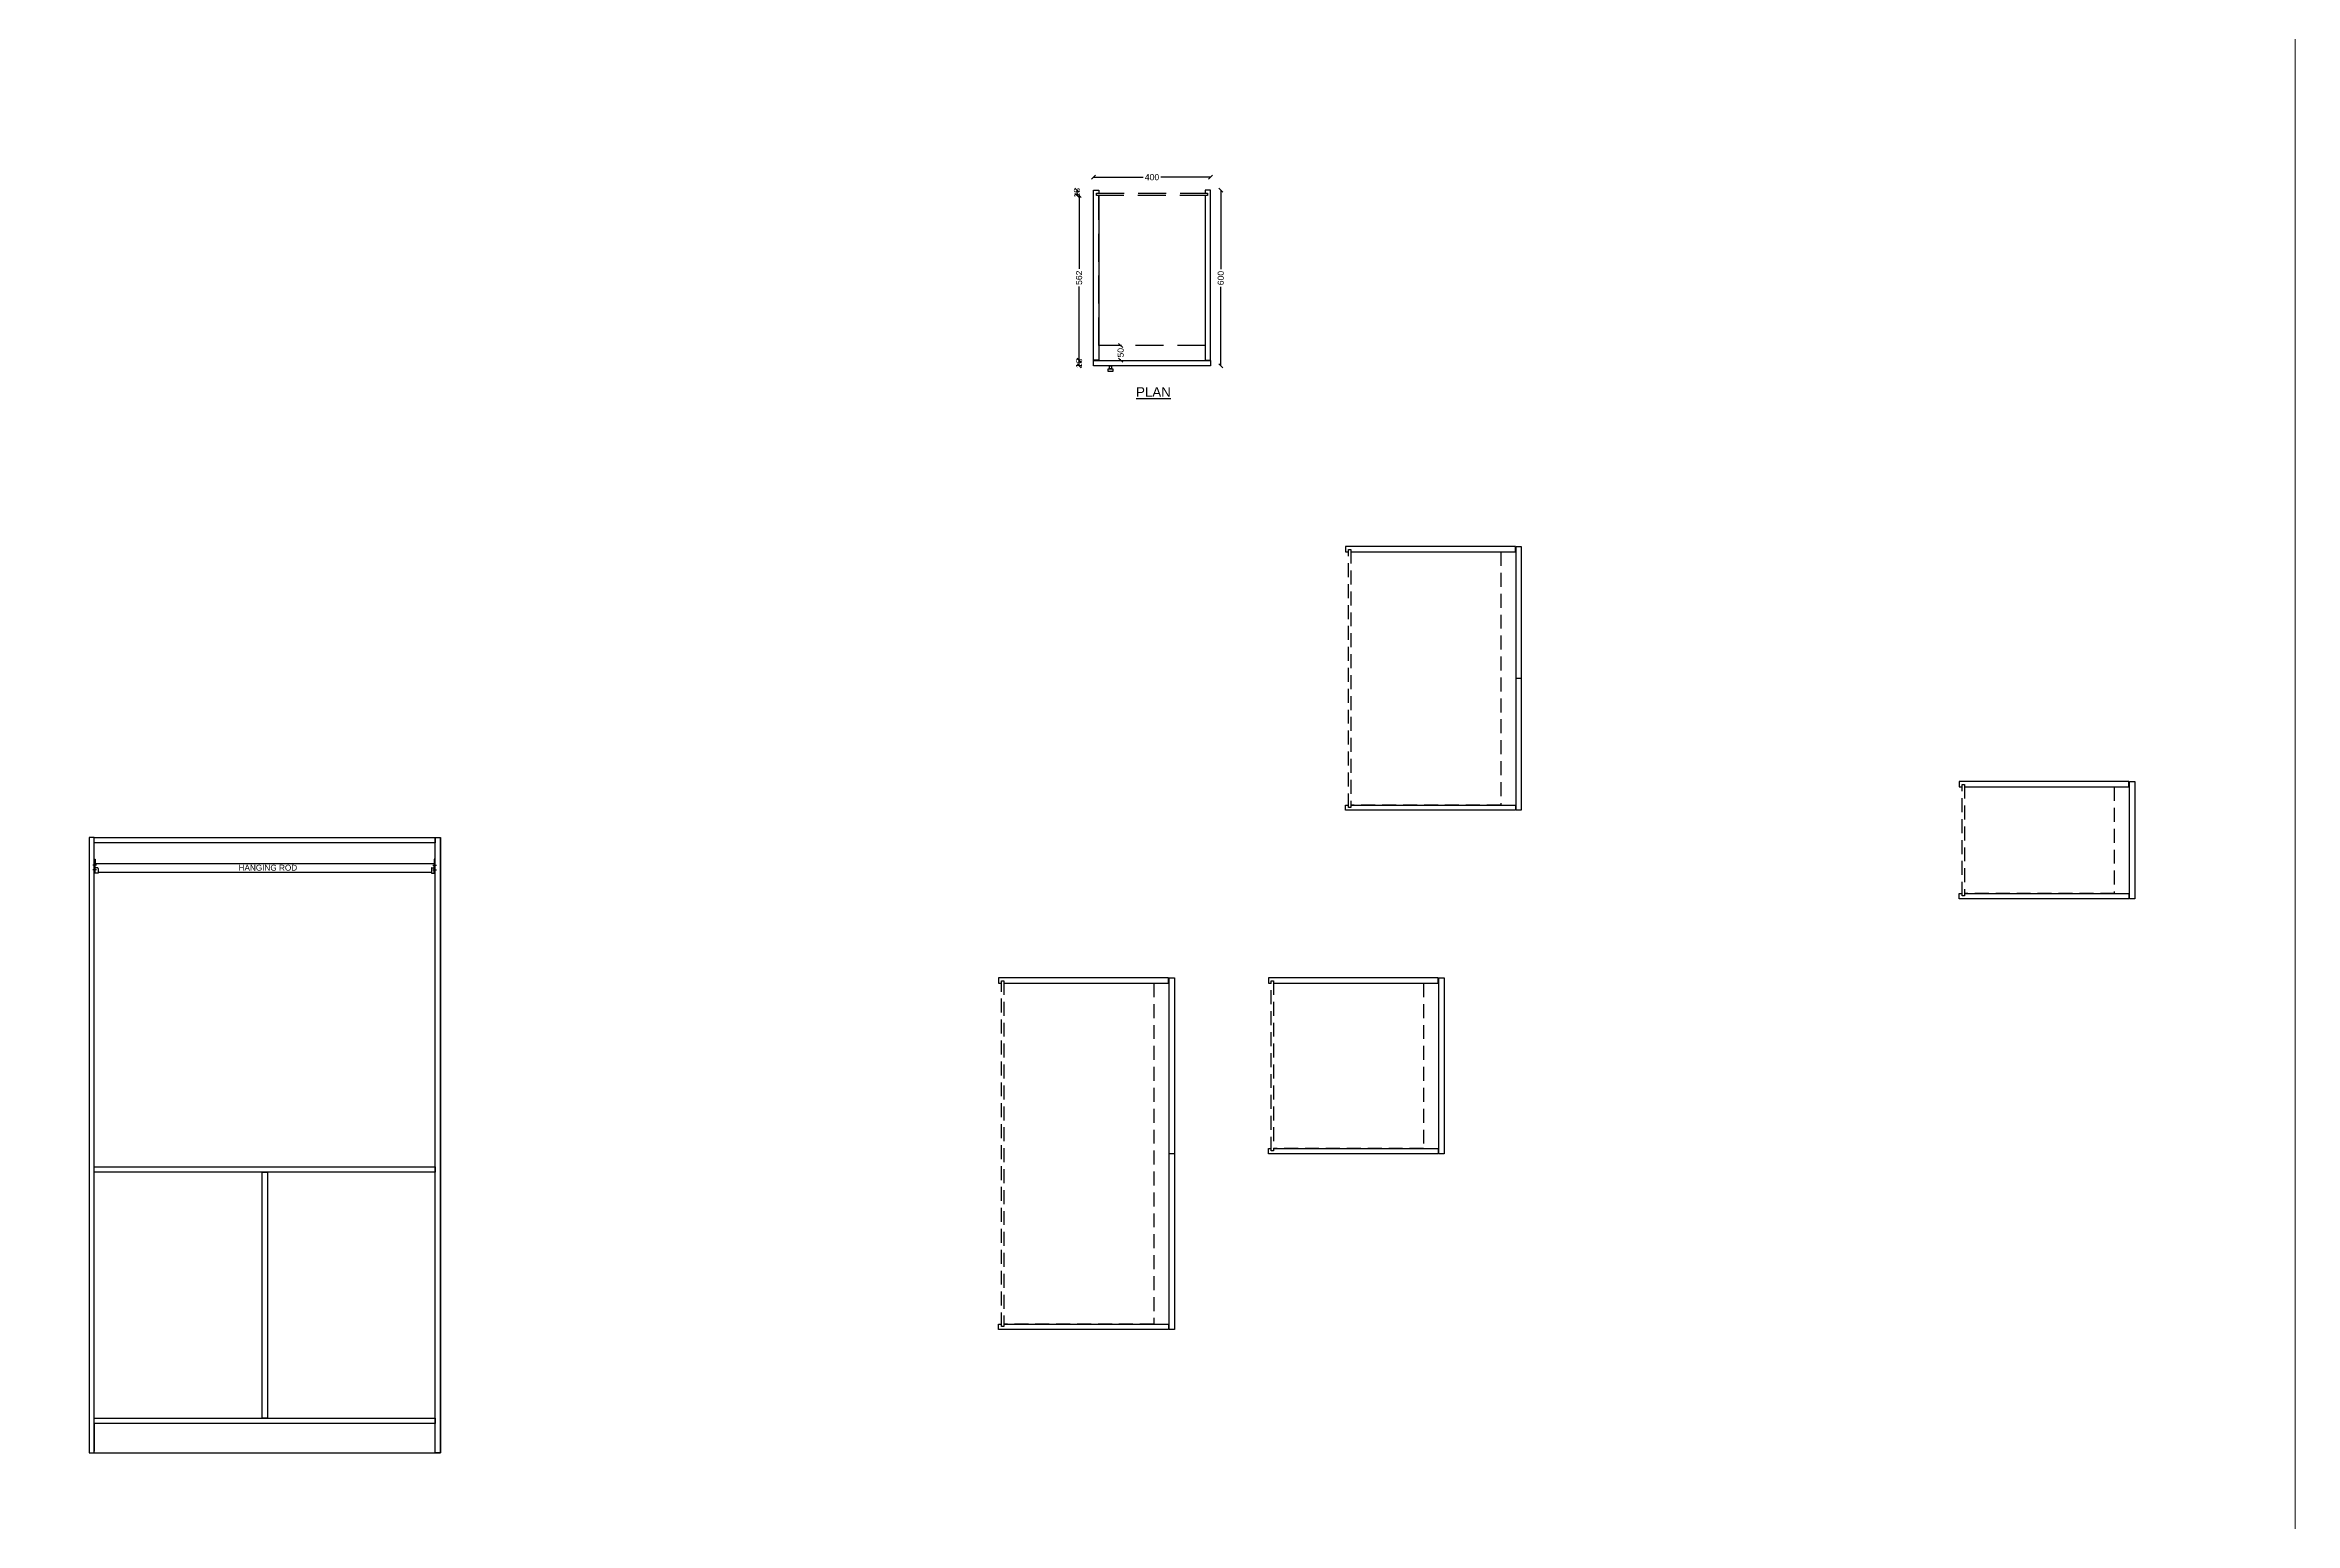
# Model space of a CAD drawing. Header units: millimetres. Extents: x 4065046 to 4134868, y -1476535 to -1460275.
# Drawn here: x 4127185 to 4134868, y -1471490 to -1466444 of the extents above; entities that cross this region are included whole.
import ezdxf

# ---------------------------------------------------------------- set-up
doc = ezdxf.new("R2010")
doc.units = ezdxf.units.MM
doc.header["$LTSCALE"] = 15
doc.header["$PDMODE"] = 35
doc.linetypes.add('HIDDEN', pattern=[9.525, 6.35, -3.175])
doc.linetypes.add('HIDDENX2', pattern=[19.05, 12.7, -6.35])
doc.layers.add('Hanging Rod', color=5, linetype='Continuous')
doc.layers.add('Text', color=7, linetype='Continuous', lineweight=5)
doc.styles.add('RAJ', font='', dxfattribs={"width": 0.8})
doc.styles.get("Standard").update_dxf_attribs({"font": 'arial.ttf'})
doc.styles.get('RAJ').set_extended_font_data('Bitstream Vera Serif')
doc.dimstyles.new('RAJ', dxfattribs={"dimscale": 7, "dimtxt": 2, "dimasz": 2, "dimexe": 1, "dimexo": 1, "dimgap": 1, "dimtad": 1, "dimdec": 1, "dimzin": 0, "dimdsep": 46, "dimtxsty": 'RAJ', "dimcen": 1, "dimclrd": 8, "dimclre": 8, "dimclrt": 8, "dimadec": 0, "dimazin": 0, "dimtfac": 1, "dimtdec": 1, "dimtofl": 0, "dimtmove": 0, "dimatfit": 3, "dimfxl": 1, "dimtolj": 1, "dimtzin": 0, "dimlwd": 9, "dimlwe": 9, "dimarcsym": 0})

# ---------------------------------------------------------------- blocks, each defined once
blk = doc.blocks.new('_Oblique')
at = {"color": 0, "linetype": 'ByBlock', "lineweight": -2}
blk.add_line((-0.5, -0.5), (0.5, 0.5), dxfattribs=at)
blk = doc.blocks.new('*D159')
at = {"color": 0, "lineweight": -2, "transparency": 16777216}
for p, q in [((-191262.2, -193579.6), (-191262.2, -193830.5)), ((-191262.2, -194141.6), (-191262.2, -193890.7))]:
    blk.add_line(p, q, dxfattribs=at)
at = {"layer": 'Defpoints', "color": 0, "linetype": 'ByBlock', "lineweight": -2, "transparency": 16777216}
for p in [(-191195.2, -193579.6), (-191262.2, -194141.6), (-191213.2, -194141.6)]:
    blk.add_point(p, dxfattribs=at)
at = {"color": 0, "linetype": 'ByBlock', "lineweight": -2, "transparency": 16777216, "xscale": 14, "yscale": 14, "zscale": 14}
for p, rotation in [((-191262.2, -193579.6), 90), ((-191262.2, -194141.6), 270)]:
    blk.add_blockref('_Oblique', p, dxfattribs=dict(at, rotation=rotation))
at = {"linetype": 'ByBlock', "lineweight": -2, "transparency": 16777216, "insert": (-191262.2, -193860.6), "char_height": 21, "attachment_point": 5, "rotation": 90}
blk.add_mtext('\\A1;562', dxfattribs=at)
blk = doc.blocks.new('_None')
blk = doc.blocks.new('*D160')
at = {"color": 0, "lineweight": -2, "transparency": 16777216}
for p, q in [((-191213.2, -193517.3), (-191043.8, -193517.3)), ((-190813.2, -193517.3), (-190982.6, -193517.3))]:
    blk.add_line(p, q, dxfattribs=at)
at = {"layer": 'Defpoints', "color": 0, "linetype": 'ByBlock', "lineweight": -2, "transparency": 16777216}
for p in [(-190813.2, -193517.3), (-191213.2, -193561.6), (-190813.2, -193561.6)]:
    blk.add_point(p, dxfattribs=at)
at = {"color": 0, "linetype": 'ByBlock', "lineweight": -2, "transparency": 16777216, "xscale": 14, "yscale": 14, "zscale": 14, "rotation": 180}
blk.add_blockref('_Oblique', (-191213.2, -193517.3), dxfattribs=at)
at = {"color": 0, "linetype": 'ByBlock', "lineweight": -2, "transparency": 16777216, "xscale": 14, "yscale": 14, "zscale": 14}
blk.add_blockref('_Oblique', (-190813.2, -193517.3), dxfattribs=at)
at = {"linetype": 'ByBlock', "lineweight": -2, "transparency": 16777216, "insert": (-191013.2, -193517.3), "char_height": 21, "attachment_point": 5}
blk.add_mtext('\\A1;400', dxfattribs=at)
blk = doc.blocks.new('*D165')
at = {"color": 0, "lineweight": -2, "transparency": 16777216}
blk.add_line((-191269.3, -193579.6), (-191269.3, -193561.6), dxfattribs=at)
at = {"layer": 'Defpoints', "color": 0, "linetype": 'ByBlock', "lineweight": -2, "transparency": 16777216}
for p in [(-191269.3, -193561.6), (-191204.2, -193561.6), (-191203.2, -193579.6)]:
    blk.add_point(p, dxfattribs=at)
at = {"color": 0, "linetype": 'ByBlock', "lineweight": -2, "transparency": 16777216, "xscale": 14, "yscale": 14, "zscale": 14}
for p, rotation in [((-191269.3, -193561.6), 90), ((-191269.3, -193579.6), 270)]:
    blk.add_blockref('_Oblique', p, dxfattribs=dict(at, rotation=rotation))
at = {"linetype": 'ByBlock', "lineweight": -2, "transparency": 16777216, "insert": (-191269.3, -193570.6), "char_height": 21, "attachment_point": 5, "rotation": 90}
blk.add_mtext('\\A1;18', dxfattribs=at)
blk = doc.blocks.new('*D161')
at = {"color": 0, "lineweight": -2, "transparency": 16777216}
for p, q in [((-190778.4, -193561.6), (-190778.4, -193831.4)), ((-190778.4, -194161.6), (-190778.4, -193891.8))]:
    blk.add_line(p, q, dxfattribs=at)
at = {"layer": 'Defpoints', "color": 0, "linetype": 'ByBlock', "lineweight": -2, "transparency": 16777216}
for p in [(-190813.2, -193561.6), (-190813.2, -194161.6), (-190778.4, -194161.6)]:
    blk.add_point(p, dxfattribs=at)
at = {"color": 0, "linetype": 'ByBlock', "lineweight": -2, "transparency": 16777216, "xscale": 14, "yscale": 14, "zscale": 14}
for p, rotation in [((-190778.4, -193561.6), 90), ((-190778.4, -194161.6), 270)]:
    blk.add_blockref('_Oblique', p, dxfattribs=dict(at, rotation=rotation))
at = {"linetype": 'ByBlock', "lineweight": -2, "transparency": 16777216, "insert": (-190778.4, -193861.6), "char_height": 21, "attachment_point": 5, "rotation": 90}
blk.add_mtext('\\A1;600', dxfattribs=at)
blk = doc.blocks.new('*D167')
at = {"color": 0, "lineweight": -2, "transparency": 16777216}
blk.add_line((-191262.3, -194161.6), (-191262.3, -194143.6), dxfattribs=at)
at = {"layer": 'Defpoints', "color": 0, "linetype": 'ByBlock', "lineweight": -2, "transparency": 16777216}
for p in [(-191262.3, -194143.6), (-191213.2, -194143.6), (-191213.2, -194161.6)]:
    blk.add_point(p, dxfattribs=at)
at = {"color": 0, "linetype": 'ByBlock', "lineweight": -2, "transparency": 16777216, "xscale": 14, "yscale": 14, "zscale": 14}
for p, rotation in [((-191262.3, -194143.6), 90), ((-191262.3, -194161.6), 270)]:
    blk.add_blockref('_Oblique', p, dxfattribs=dict(at, rotation=rotation))
at = {"linetype": 'ByBlock', "lineweight": -2, "transparency": 16777216, "insert": (-191262.3, -194152.6), "char_height": 21, "attachment_point": 5, "rotation": 90}
blk.add_mtext('\\A1;18', dxfattribs=at)
blk = doc.blocks.new('*D166')
at = {"color": 0, "lineweight": -2, "transparency": 16777216}
for p, q in [((-191120.4, -194091.6), (-191120.4, -194094.6)), ((-191120.4, -194141.6), (-191120.4, -194138.6))]:
    blk.add_line(p, q, dxfattribs=at)
at = {"layer": 'Defpoints', "color": 0, "linetype": 'ByBlock', "lineweight": -2, "transparency": 16777216}
for p in [(-191195.2, -194091.6), (-191195.2, -194141.6), (-191120.4, -194091.6)]:
    blk.add_point(p, dxfattribs=at)
at = {"color": 0, "linetype": 'ByBlock', "lineweight": -2, "transparency": 16777216, "xscale": 14, "yscale": 14, "zscale": 14}
for p, rotation in [((-191120.4, -194091.6), 90), ((-191120.4, -194141.6), 270)]:
    blk.add_blockref('_Oblique', p, dxfattribs=dict(at, rotation=rotation))
at = {"linetype": 'ByBlock', "lineweight": -2, "transparency": 16777216, "insert": (-191120.4, -194116.6), "char_height": 21, "attachment_point": 5, "rotation": 90}
blk.add_mtext('\\A1;50', dxfattribs=at)
blk = doc.blocks.new('51')
for points in [[(-191195.2, -193579.6), (-191195.2, -194141.6), (-191213.2, -194141.6), (-191213.2, -193561.6), (-191195.2, -193561.6), (-191195.2, -193571.6)], [(-190831.2, -193579.6), (-190831.2, -194141.6), (-190813.2, -194141.6), (-190813.2, -193561.6), (-190831.2, -193561.6), (-190831.2, -193571.6)]]:
    blk.add_lwpolyline(points)
at = {"color": 0, "linetype": 'HIDDEN'}
blk.add_lwpolyline([(-191203.2, -193571.6), (-190823.2, -193571.6), (-190823.2, -193579.6), (-191203.2, -193579.6)], close=True, dxfattribs=at)
blk.add_lwpolyline([(-190831.2, -193579.6), (-190831.2, -194091.6), (-191195.2, -194091.6), (-191195.2, -193579.6)], dxfattribs=at)
for points in [[(-191213.2, -194161.6), (-191213.2, -194143.6), (-190813.2, -194143.6), (-190813.2, -194161.6)], [(-191163.2, -194171.6), (-191147, -194171.6), (-191147, -194180.7), (-191163.2, -194180.7)], [(-191158.4, -194161.6), (-191151.8, -194161.6), (-191151.8, -194171.6), (-191158.4, -194171.6)]]:
    blk.add_lwpolyline(points, close=True)
blk.add_text('%%UPLAN', height=32.5).set_placement((-191067.7, -194266.7))
at = {"linetype": 'ByBlock', "lineweight": -2}
dim = blk.add_linear_dim(base=(-190813.2, -193517.3), p1=(-191213.2, -193561.6), p2=(-190813.2, -193561.6), dimstyle='RAJ', override={"dimtxt": 3, "dimtad": 0, "dimdec": 0, "dimtxsty": 'Standard', "dimblk": 'Oblique', "dimcen": 0, "dimse1": 1, "dimse2": 1, "dimclrd": 0, "dimclre": 0, "dimclrt": 256, "dimtdec": 0, "dimtmove": 2, "dimldrblk": 'None', "dimfxl": 0.5, "dimlwd": 65534, "dimlwe": 65534, "dimarcsym": 2}, dxfattribs=at)
dim.commit()
dim.dimension.update_dxf_attribs({"geometry": '*D160', "text_midpoint": (-191013.2, -193517.3)})
for base, p1, p2, picture, middle in [((-191269.3, -193561.6), (-191203.2, -193579.6), (-191204.2, -193561.6), '*D165', (-191269.3, -193570.6)), ((-191262.3, -194143.6), (-191213.2, -194161.6), (-191213.2, -194143.6), '*D167', (-191262.3, -194152.6)), ((-191120.4, -194091.6), (-191195.2, -194141.6), (-191195.2, -194091.6), '*D166', (-191120.4, -194116.6))]:
    dim = blk.add_linear_dim(base=base, p1=p1, p2=p2, angle=90, dimstyle='RAJ', override={"dimtxt": 3, "dimtad": 0, "dimdec": 0, "dimtxsty": 'Standard', "dimblk": 'Oblique', "dimcen": 0, "dimse1": 1, "dimse2": 1, "dimclrd": 0, "dimclre": 0, "dimclrt": 256, "dimtdec": 0, "dimtmove": 2, "dimldrblk": 'None', "dimfxl": 0.5, "dimlwd": 65534, "dimlwe": 65534, "dimarcsym": 2}, dxfattribs=at)
    dim.commit()
    dim.dimension.update_dxf_attribs({"geometry": picture, "text_midpoint": middle, "dimtype": 128})
for base, p1, p2, picture, middle in [((-191262.2, -194141.6), (-191195.2, -193579.6), (-191213.2, -194141.6), '*D159', (-191262.2, -193860.6)), ((-190778.4, -194161.6), (-190813.2, -193561.6), (-190813.2, -194161.6), '*D161', (-190778.4, -193861.6))]:
    dim = blk.add_linear_dim(base=base, p1=p1, p2=p2, angle=90, dimstyle='RAJ', override={"dimtxt": 3, "dimtad": 0, "dimdec": 0, "dimtxsty": 'Standard', "dimblk": 'Oblique', "dimcen": 0, "dimse1": 1, "dimse2": 1, "dimclrd": 0, "dimclre": 0, "dimclrt": 256, "dimtdec": 0, "dimtmove": 2, "dimldrblk": 'None', "dimfxl": 0.5, "dimlwd": 65534, "dimlwe": 65534, "dimarcsym": 2}, dxfattribs=at)
    dim.commit()
    dim.dimension.update_dxf_attribs({"geometry": picture, "text_midpoint": middle})

msp = doc.modelspace()

# ---------------------------------------------------------------- linework, layer by layer
at = {"linetype": 'ByBlock', "lineweight": -2}
for p, q in [((4132208, -1468605.9), (4132226, -1468605.9)), ((4132226, -1468606.9), (4132208, -1468606.9)), ((4131023.4, -1470228.2), (4131041.4, -1470228.2)), ((4131041.4, -1470229.2), (4131023.4, -1470229.2))]:
    msp.add_line(p, q, dxfattribs=at)
for p, q in [((4127335.3, -1469149.6), (4127335.3, -1471249.6)), ((4128535.3, -1471249.6), (4128535.3, -1469149.6)), ((4128535.3, -1471249.6), (4128535.3, -1471149.6)), ((4127335.3, -1471249.6), (4128535.3, -1471249.6))]:
    msp.add_line(p, q)
at = {"color": 3}
for p, q in [((4127361.4, -1469244.1), (4127348.3, -1469244.1)), ((4127361.4, -1469260.1), (4127348.3, -1469260.1)), ((4128509.3, -1469244.1), (4128522.4, -1469244.1)), ((4128509.3, -1469260.1), (4128522.4, -1469260.1))]:
    msp.add_line(p, q, dxfattribs=at)
at = {"lineweight": 20, "ltscale": 0.25}
msp.add_lwpolyline([(4065045.8, -1460274.6), (4134868, -1460274.6), (4134868, -1476535.2), (4065045.8, -1476535.2)], close=True, dxfattribs=at)
for points in [[(4131644, -1468174.4), (4132206, -1468174.4), (4132206, -1468156.4), (4131626, -1468156.4), (4131626, -1468174.4), (4131636, -1468174.4)], [(4132208, -1468605.9), (4132208, -1468156.4), (4132226, -1468156.4), (4132226, -1468605.9)], [(4132226, -1468606.9), (4132226, -1469056.4), (4132208, -1469056.4), (4132208, -1468606.9)], [(4133739, -1468976.6), (4134301, -1468976.6), (4134301, -1468958.6), (4133721, -1468958.6), (4133721, -1468976.6), (4133731, -1468976.6)], [(4131644, -1469038.4), (4132206, -1469038.4), (4132206, -1469056.4), (4131626, -1469056.4), (4131626, -1469038.4), (4131636, -1469038.4)], [(4133739, -1469340.6), (4134301, -1469340.6), (4134301, -1469358.6), (4133721, -1469358.6), (4133721, -1469340.6), (4133731, -1469340.6)], [(4130459.4, -1469646.7), (4131021.4, -1469646.7), (4131021.4, -1469628.7), (4130441.4, -1469628.7), (4130441.4, -1469646.7), (4130451.4, -1469646.7)], [(4131023.4, -1470228.2), (4131023.4, -1469628.7), (4131041.4, -1469628.7), (4131041.4, -1470228.2)], [(4131380.3, -1469646.7), (4131942.3, -1469646.7), (4131942.3, -1469628.7), (4131362.3, -1469628.7), (4131362.3, -1469646.7), (4131372.3, -1469646.7)], [(4131380.3, -1470210.7), (4131942.3, -1470210.7), (4131942.3, -1470228.7), (4131362.3, -1470228.7), (4131362.3, -1470210.7), (4131372.3, -1470210.7)], [(4131041.4, -1470229.2), (4131041.4, -1470828.7), (4131023.4, -1470828.7), (4131023.4, -1470229.2)], [(4130459.4, -1470810.7), (4131021.4, -1470810.7), (4131021.4, -1470828.7), (4130441.4, -1470828.7), (4130441.4, -1470810.7), (4130451.4, -1470810.7)]]:
    msp.add_lwpolyline(points)
at = {"color": 0, "linetype": 'HIDDENX2', "ltscale": 0.25}
for points in [[(4131636, -1469046.4), (4131636, -1468166.4), (4131644, -1468166.4), (4131644, -1469046.4)], [(4133731, -1469348.6), (4133731, -1468968.6), (4133739, -1468968.6), (4133739, -1469348.6)], [(4130451.4, -1470818.7), (4130451.4, -1469638.7), (4130459.4, -1469638.7), (4130459.4, -1470818.7)], [(4131372.3, -1470218.7), (4131372.3, -1469638.7), (4131380.3, -1469638.7), (4131380.3, -1470218.7)]]:
    msp.add_lwpolyline(points, close=True, dxfattribs=at)
for points in [[(4131644, -1468174.4), (4132156, -1468174.4), (4132156, -1469038.4), (4131644, -1469038.4)], [(4133739, -1468976.6), (4134251, -1468976.6), (4134251, -1469340.6), (4133739, -1469340.6)], [(4130459.4, -1469646.7), (4130971.4, -1469646.7), (4130971.4, -1470810.7), (4130459.4, -1470810.7)], [(4131380.3, -1469646.7), (4131892.3, -1469646.7), (4131892.3, -1470210.7), (4131380.3, -1470210.7)]]:
    msp.add_lwpolyline(points, dxfattribs=at)
for points in [[(4134321, -1469358.6), (4134303, -1469358.6), (4134303, -1468958.6), (4134321, -1468958.6)], [(4127353.3, -1469149.6), (4127335.3, -1469149.6), (4127335.3, -1471249.6), (4127353.3, -1471249.6)], [(4127353.3, -1469149.6), (4128517.3, -1469149.6), (4128517.3, -1469167.6), (4127353.3, -1469167.6)], [(4128517.3, -1469149.6), (4128535.3, -1469149.6), (4128535.3, -1471249.6), (4128517.3, -1471249.6)], [(4131962.3, -1470228.7), (4131944.3, -1470228.7), (4131944.3, -1469628.7), (4131962.3, -1469628.7)], [(4127353.3, -1470273.5), (4128517.3, -1470273.5), (4128517.3, -1470291.5), (4127353.3, -1470291.5)], [(4127926.3, -1471131.6), (4127926.3, -1470291.5), (4127944.3, -1470291.5), (4127944.3, -1471131.6)], [(4127353.3, -1471131.6), (4128517.3, -1471131.6), (4128517.3, -1471149.6), (4127353.3, -1471149.6)]]:
    msp.add_lwpolyline(points, close=True)
at = {"color": 5}
for points in [[(4127356.3, -1469252.8), (4127356.3, -1469237.6), (4128514.3, -1469237.6), (4128514.3, -1469252.8)], [(4128504.3, -1469268.6), (4127366.3, -1469268.6)]]:
    msp.add_lwpolyline(points, dxfattribs=at)
at = {"linetype": 'HIDDEN'}
msp.add_lwpolyline([(4127353.3, -1471249.6), (4128517.3, -1471249.6), (4128517.3, -1471149.6), (4127353.3, -1471149.6)], close=True, dxfattribs=at)
at = {"layer": 'Hanging Rod'}
for p, q in [((4127353.3, -1469270.6), (4127353.3, -1469223.1)), ((4127353.3, -1469223.1), (4127356.3, -1469223.1)), ((4127356.3, -1469270.6), (4127353.3, -1469270.6)), ((4127356.3, -1469223.1), (4127356.3, -1469242.6)), ((4127356.3, -1469270.6), (4127356.3, -1469242.6)), ((4127364.3, -1469252.8), (4127356.3, -1469252.8)), ((4127366.3, -1469270.6), (4127356.3, -1469270.6)), ((4127366.3, -1469254.8), (4127366.3, -1469270.6)), ((4128504.3, -1469254.8), (4128504.3, -1469270.6)), ((4128504.3, -1469270.6), (4128514.3, -1469270.6)), ((4128506.3, -1469252.8), (4128514.3, -1469252.8)), ((4128517.3, -1469223.1), (4128514.3, -1469223.1)), ((4128514.3, -1469223.1), (4128514.3, -1469242.6)), ((4128514.3, -1469270.6), (4128514.3, -1469242.6)), ((4128514.3, -1469270.6), (4128517.3, -1469270.6)), ((4128517.3, -1469270.6), (4128517.3, -1469223.1))]:
    msp.add_line(p, q, dxfattribs=at)
for centre, start, end in [((4127364.3, -1469254.8), 0, 90), ((4128506.3, -1469254.8), 90, 180)]:
    msp.add_arc(centre, 2, start, end, dxfattribs=at)

# ---------------------------------------------------------------- block references
at = {"linetype": 'ByBlock', "lineweight": -2}
msp.add_blockref('51', (4321978.3, -1273377.8), dxfattribs=at)

# ---------------------------------------------------------------- texts
at = {"layer": 'Text', "ltscale": 3, "insert": (4127946.1, -1469242.5), "char_height": 20, "width": 870.207, "attachment_point": 2}
msp.add_mtext('\\pxqc;HANGING ROD', dxfattribs=at)

doc.saveas('drawing.dxf')
